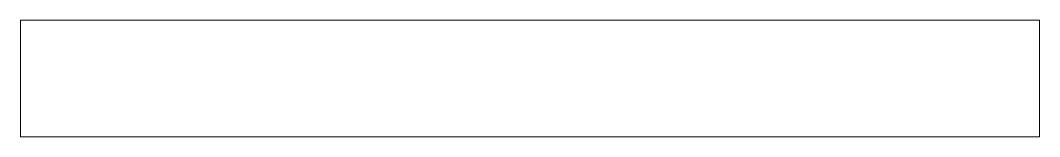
# Model space of a CAD drawing. Header units: inches. Extents: x -30.5 to 0, y -20.5 to -17.
import ezdxf

# ---------------------------------------------------------------- set-up
doc = ezdxf.new("R2010")
doc.units = ezdxf.units.IN
doc.header["$MEASUREMENT"] = 0

msp = doc.modelspace()

# ---------------------------------------------------------------- linework, layer by layer
at = {"color": 7, "linetype": 'Continuous', "lineweight": 15}
for p, q in [((-30.5, -20.519), (-30.5, -17.019)), ((-30.5, -17.019), (0, -17.019)), ((0, -20.519), (0, -17.019)), ((-30.5, -20.519), (0, -20.519))]:
    msp.add_line(p, q, dxfattribs=at)

doc.saveas('drawing.dxf')
